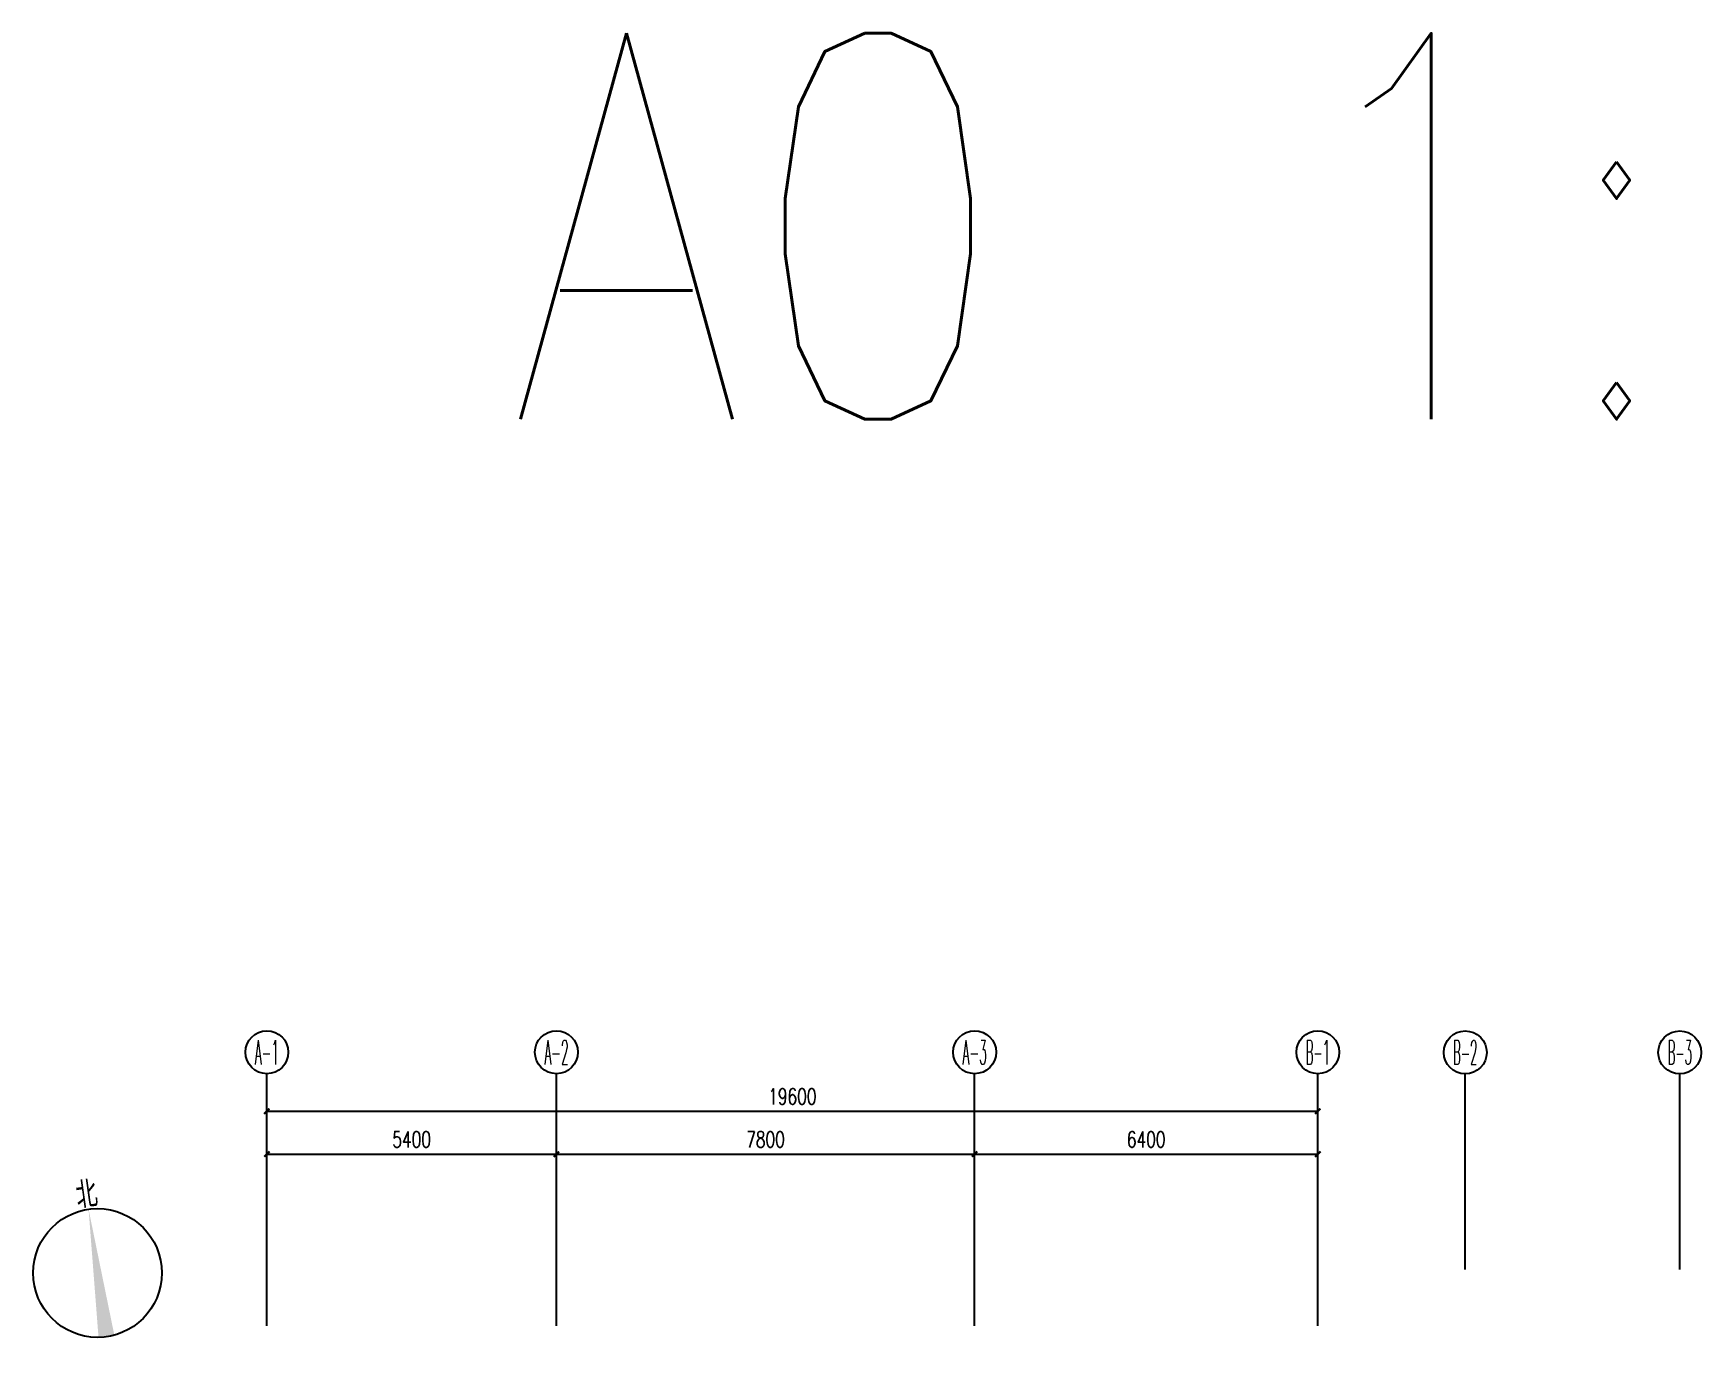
# Model space of a CAD drawing. Extents: x 13680 to 1640314, y -473492 to 65390.
# Drawn here: x 1188816 to 1219768, y -293087 to -268682 of the extents above; entities that cross this region are included whole.
import ezdxf
from ezdxf.enums import TextEntityAlignment as Align

# ---------------------------------------------------------------- set-up
doc = ezdxf.new("R2010")
doc.units = 0
doc.header["$LTSCALE"] = 1000
doc.header["$MEASUREMENT"] = 0
for name, color, linetype in [('AXIS', 1, 'Continuous'), ('AXIS_TEXT', 7, 'Continuous'), ('WALL', 255, 'Continuous'), ('文字-路名', 7, 'Continuous')]:
    doc.layers.add(name, color=color, linetype=linetype)
doc.styles.add('_HZTXT', font='txt.shx', dxfattribs={"width": 0.8, "bigfont": 'HZTXT.shx'})
doc.styles.add('_TCH_AXIS', font='COMPLEX', dxfattribs={"bigfont": 'GBCBIG'})
doc.styles.add('_TCH_DIM_T3', font='SIMPLEX', dxfattribs={"width": 0.705882, "bigfont": 'GBCBIG'})
doc.dimstyles.new('_TCH_ARCH&&100', dxfattribs={"dimtxt": 297.5, "dimasz": 100, "dimexe": 250, "dimexo": 300, "dimgap": 126.25, "dimtad": 1, "dimdec": 0, "dimzin": 0, "dimdsep": 46, "dimtxsty": '_TCH_DIM_T3', "dimblk": 'ARCHTICK', "dimcen": 0.09, "dimclrt": 7, "dimazin": 2, "dimtfac": 1, "dimtdec": 0, "dimtix": 1, "dimtmove": 2, "dimatfit": 3, "dimfxl": 1, "dimtolj": 1, "dimtzin": 0, "dimarcsym": 0})

# ---------------------------------------------------------------- blocks, each defined once
blk = doc.blocks.new('_ArchTick')
at = {"color": 0, "linetype": 'ByBlock', "const_width": 0.4}
blk.add_lwpolyline([(-0.5, -0.5), (0.5, 0.5)], dxfattribs=at)
blk = doc.blocks.new('*D190')
at = {"layer": 'AXIS', "color": 0, "lineweight": -2, "transparency": 16777216}
for p, q in [((1193174, -292787), (1193174, -289337)), ((1198574, -292787), (1198574, -289337)), ((1193174, -289587), (1198574, -289587))]:
    blk.add_line(p, q, dxfattribs=at)
at = {"layer": 'Defpoints', "color": 0, "transparency": 16777216}
for p in [(1198574, -289587), (1193174, -293087), (1198574, -293087)]:
    blk.add_point(p, dxfattribs=at)
at = {"layer": 'AXIS', "color": 0, "lineweight": -2, "transparency": 16777216, "xscale": 100, "yscale": 100, "zscale": 100, "rotation": 180}
blk.add_blockref('_ArchTick', (1193174, -289587), dxfattribs=at)
at = {"layer": 'AXIS', "color": 0, "lineweight": -2, "transparency": 16777216, "xscale": 100, "yscale": 100, "zscale": 100}
blk.add_blockref('_ArchTick', (1198574, -289587), dxfattribs=at)
at = {"layer": 'AXIS', "color": 7, "transparency": 16777216, "insert": (1195874, -289312), "char_height": 297.5, "attachment_point": 5, "style": '_TCH_DIM_T3'}
blk.add_mtext('\\A1;5400', dxfattribs=at)
blk = doc.blocks.new('*D191')
at = {"layer": 'AXIS', "color": 0, "lineweight": -2, "transparency": 16777216}
for p, q in [((1198574, -292787), (1198574, -289337)), ((1206374, -292787), (1206374, -289337)), ((1198574, -289587), (1206374, -289587))]:
    blk.add_line(p, q, dxfattribs=at)
at = {"layer": 'Defpoints', "color": 0, "transparency": 16777216}
for p in [(1206374, -289587), (1198574, -293087), (1206374, -293087)]:
    blk.add_point(p, dxfattribs=at)
at = {"layer": 'AXIS', "color": 0, "lineweight": -2, "transparency": 16777216, "xscale": 100, "yscale": 100, "zscale": 100, "rotation": 180}
blk.add_blockref('_ArchTick', (1198574, -289587), dxfattribs=at)
at = {"layer": 'AXIS', "color": 0, "lineweight": -2, "transparency": 16777216, "xscale": 100, "yscale": 100, "zscale": 100}
blk.add_blockref('_ArchTick', (1206374, -289587), dxfattribs=at)
at = {"layer": 'AXIS', "color": 7, "transparency": 16777216, "insert": (1202474, -289312), "char_height": 297.5, "attachment_point": 5, "style": '_TCH_DIM_T3'}
blk.add_mtext('\\A1;7800', dxfattribs=at)
blk = doc.blocks.new('*D192')
at = {"layer": 'AXIS', "color": 0, "lineweight": -2, "transparency": 16777216}
for p, q in [((1206374, -292787), (1206374, -289337)), ((1212774, -292787), (1212774, -289337)), ((1206374, -289587), (1212774, -289587))]:
    blk.add_line(p, q, dxfattribs=at)
at = {"layer": 'Defpoints', "color": 0, "transparency": 16777216}
for p in [(1212774, -289587), (1206374, -293087), (1212774, -293087)]:
    blk.add_point(p, dxfattribs=at)
at = {"layer": 'AXIS', "color": 0, "lineweight": -2, "transparency": 16777216, "xscale": 100, "yscale": 100, "zscale": 100, "rotation": 180}
blk.add_blockref('_ArchTick', (1206374, -289587), dxfattribs=at)
at = {"layer": 'AXIS', "color": 0, "lineweight": -2, "transparency": 16777216, "xscale": 100, "yscale": 100, "zscale": 100}
blk.add_blockref('_ArchTick', (1212774, -289587), dxfattribs=at)
at = {"layer": 'AXIS', "color": 7, "transparency": 16777216, "insert": (1209574, -289312), "char_height": 297.5, "attachment_point": 5, "style": '_TCH_DIM_T3'}
blk.add_mtext('\\A1;6400', dxfattribs=at)
blk = doc.blocks.new('*D193')
at = {"layer": 'AXIS', "color": 0, "lineweight": -2, "transparency": 16777216}
for p, q in [((1193174, -292787), (1193174, -288537)), ((1212774, -292787), (1212774, -288537)), ((1193174, -288787), (1212774, -288787))]:
    blk.add_line(p, q, dxfattribs=at)
at = {"layer": 'Defpoints', "color": 0, "transparency": 16777216}
for p in [(1212774, -288787), (1193174, -293087), (1212774, -293087)]:
    blk.add_point(p, dxfattribs=at)
at = {"layer": 'AXIS', "color": 0, "lineweight": -2, "transparency": 16777216, "xscale": 100, "yscale": 100, "zscale": 100, "rotation": 180}
blk.add_blockref('_ArchTick', (1193174, -288787), dxfattribs=at)
at = {"layer": 'AXIS', "color": 0, "lineweight": -2, "transparency": 16777216, "xscale": 100, "yscale": 100, "zscale": 100}
blk.add_blockref('_ArchTick', (1212774, -288787), dxfattribs=at)
at = {"layer": 'AXIS', "color": 7, "transparency": 16777216, "insert": (1202974, -288512), "char_height": 297.5, "attachment_point": 5, "style": '_TCH_DIM_T3'}
blk.add_mtext('\\A1;19600', dxfattribs=at)

msp = doc.modelspace()

# ---------------------------------------------------------------- linework, layer by layer
at = {"layer": 'AXIS'}
for p, q in [((1193174.327, -291739.708), (1193174.327, -288086.549)), ((1198574.332, -291739.708), (1198574.332, -288086.549)), ((1206374.332, -291739.708), (1206374.332, -288086.549)), ((1212774.327, -291739.708), (1212774.327, -288086.549)), ((1215524.327, -291739.708), (1215524.327, -288086.549)), ((1219524.327, -291739.708), (1219524.327, -288086.549))]:
    msp.add_line(p, q, dxfattribs=at)
for centre, radius in [((1193174.327, -287686.549), 400), ((1198574.332, -287686.549), 400), ((1206374.332, -287686.549), 400), ((1212774.327, -287686.549), 400), ((1215524.439, -287689.863), 400), ((1219524.392, -287689.852), 400), ((1190015.926, -291803.162), 1200)]:
    msp.add_circle(centre, radius, dxfattribs=at)
at = {"layer": 'AXIS', "color": 8}
msp.add_solid([(1190034.251, -293003.022), (1190329.037, -292961.593), (1189848.918, -290614.84)], dxfattribs=at)

# ---------------------------------------------------------------- texts
at = {"layer": 'AXIS_TEXT', "style": '_TCH_AXIS'}
for s, width, p, p2 in [('A-1', 0.375, (1192948.053, -287912.823), (1193400.601, -287912.823)), ('A-2', 0.344262, (1198348.058, -287912.823), (1198800.606, -287912.823)), ('A-3', 0.344262, (1206148.058, -287912.823), (1206600.606, -287912.823)), ('B-1', 0.368421, (1212548.053, -287912.823), (1213000.601, -287912.823)), ('B-2', 0.33871, (1215298.165, -287916.137), (1215750.714, -287916.137)), ('B-3', 0.33871, (1219298.118, -287916.126), (1219750.666, -287916.126))]:
    msp.add_text(s, height=452.5483, dxfattribs=dict(at, width=width)).set_placement(p, p2, align=Align.FIT)
at = {"layer": 'WALL', "color": 0, "style": '_HZTXT', "width": 0.8, "flags": 8}
msp.add_attdef('北', text='北', height=500, rotation=8, dxfattribs=at).set_placement((1189807.166, -290317.76), align=Align.MIDDLE)
at = {"layer": '文字-路名', "style": '_HZTXT', "width": 0.8}
msp.add_text('A0 1:100', height=7200, dxfattribs=at).set_placement((1197658.638, -275882.288))

# ---------------------------------------------------------------- dimensions: what is measured, and where the dimension line sits
at = {"layer": 'AXIS'}
for p1, p2, distance, picture, middle in [((1193174.327, -293086.539), (1212774.327, -293086.539), 4299.99, '*D193', (1202974.327, -288511.549)), ((1193174.327, -293086.549), (1198574.332, -293086.549), 3500, '*D190', (1195874.329, -289311.549)), ((1198574.332, -293086.549), (1206374.332, -293086.549), 3500, '*D191', (1202474.332, -289311.549)), ((1206374.332, -293086.549), (1212774.327, -293086.549), 3500, '*D192', (1209574.329, -289311.549))]:
    dim = msp.add_aligned_dim(p1=p1, p2=p2, distance=distance, dimstyle='_TCH_ARCH&&100', dxfattribs=at)
    dim.commit()
    dim.dimension.update_dxf_attribs({"geometry": picture, "text_midpoint": middle})

doc.saveas('drawing.dxf')
